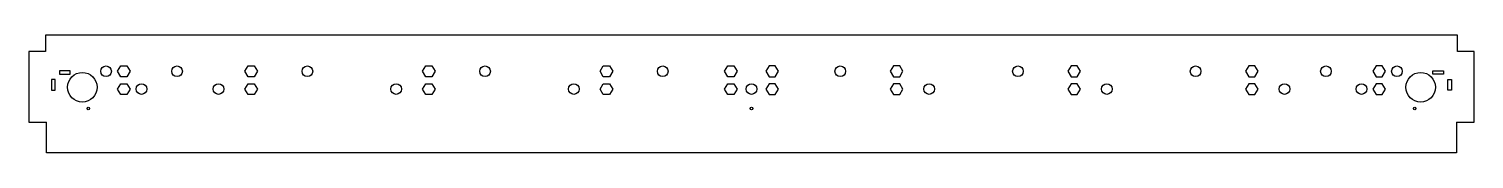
# Model space of a CAD drawing. Header units: millimetres. Extents: x 0 to 1220, y 0 to 99.
import ezdxf

# ---------------------------------------------------------------- set-up
doc = ezdxf.new("R2010")
doc.units = ezdxf.units.MM

msp = doc.modelspace()

# ---------------------------------------------------------------- linework, layer by layer
at = {"color": 7, "linetype": 'Continuous', "lineweight": 25}
for p, q in [((14, 99.5), (14, 85.5)), ((1206.2, 99.5), (14, 99.5)), ((1206.2, 85.5), (1206.2, 99.5)), ((0, 85.5), (0, 26.1)), ((14, 85.5), (0, 85.5)), ((1220.2, 85.5), (1206.2, 85.5)), ((1220.2, 26.1), (1220.2, 85.5)), ((74.8, 68.9), (77.5, 73.4)), ((77.5, 73.4), (82.7, 73.4)), ((82.7, 73.4), (85.4, 68.9)), ((182.3, 68.9), (185, 73.4)), ((185, 73.4), (190.2, 73.4)), ((190.2, 73.4), (192.9, 68.9)), ((332.3, 68.9), (335, 73.4)), ((335, 73.4), (340.2, 73.4)), ((340.2, 73.4), (342.9, 68.9)), ((482.3, 68.9), (485, 73.4)), ((485, 73.4), (490.2, 73.4)), ((490.2, 73.4), (492.9, 68.9)), ((587.3, 68.9), (590, 73.4)), ((590, 73.4), (595.2, 73.4)), ((595.2, 73.4), (597.9, 68.9)), ((625, 73.4), (622.3, 68.9)), ((630.2, 73.4), (625, 73.4)), ((632.9, 68.9), (630.2, 73.4)), ((730, 73.4), (727.3, 68.9)), ((735.2, 73.4), (730, 73.4)), ((737.9, 68.9), (735.2, 73.4)), ((880, 73.4), (877.3, 68.9)), ((885.2, 73.4), (880, 73.4)), ((887.9, 68.9), (885.2, 73.4)), ((1030, 73.4), (1027.3, 68.9)), ((1035.2, 73.4), (1030, 73.4)), ((1037.9, 68.9), (1035.2, 73.4)), ((1137.5, 73.4), (1134.8, 68.9)), ((1142.7, 73.4), (1137.5, 73.4)), ((1145.4, 68.9), (1142.7, 73.4)), ((22.1, 61.9), (19.1, 61.9)), ((19.1, 61.9), (19.1, 52.9)), ((22.1, 52.9), (22.1, 61.9)), ((34.9, 69.4), (25.9, 69.4)), ((25.9, 69.4), (25.9, 66.4)), ((25.9, 66.4), (34.9, 66.4)), ((34.9, 66.4), (34.9, 69.4)), ((77.5, 64.3), (74.8, 68.9)), ((82.7, 64.3), (77.5, 64.3)), ((85.4, 68.9), (82.7, 64.3)), ((185, 64.3), (182.3, 68.9)), ((190.2, 64.3), (185, 64.3)), ((192.9, 68.9), (190.2, 64.3)), ((335, 64.3), (332.3, 68.9)), ((340.2, 64.3), (335, 64.3)), ((342.9, 68.9), (340.2, 64.3)), ((485, 64.3), (482.3, 68.9)), ((490.2, 64.3), (485, 64.3)), ((492.9, 68.9), (490.2, 64.3)), ((590, 64.3), (587.3, 68.9)), ((595.2, 64.3), (590, 64.3)), ((597.9, 68.9), (595.2, 64.3)), ((622.3, 68.9), (625, 64.3)), ((625, 64.3), (630.2, 64.3)), ((630.2, 64.3), (632.9, 68.9)), ((727.3, 68.9), (730, 64.3)), ((730, 64.3), (735.2, 64.3)), ((735.2, 64.3), (737.9, 68.9)), ((877.3, 68.9), (880, 64.3)), ((880, 64.3), (885.2, 64.3)), ((885.2, 64.3), (887.9, 68.9)), ((1027.3, 68.9), (1030, 64.3)), ((1030, 64.3), (1035.2, 64.3)), ((1035.2, 64.3), (1037.9, 68.9)), ((1134.8, 68.9), (1137.5, 64.3)), ((1137.5, 64.3), (1142.7, 64.3)), ((1142.7, 64.3), (1145.4, 68.9)), ((1185.3, 66.4), (1185.3, 69.4)), ((1185.3, 69.4), (1194.3, 69.4)), ((1194.3, 66.4), (1185.3, 66.4)), ((1194.3, 69.4), (1194.3, 66.4)), ((1198.1, 52.9), (1198.1, 61.9)), ((1198.1, 61.9), (1201.1, 61.9)), ((1201.1, 61.9), (1201.1, 52.9)), ((19.1, 52.9), (22.1, 52.9)), ((74.8, 53.9), (77.5, 58.4)), ((77.5, 49.3), (74.8, 53.9)), ((77.5, 58.4), (82.7, 58.4)), ((82.7, 49.3), (77.5, 49.3)), ((82.7, 58.4), (85.4, 53.9)), ((85.4, 53.9), (82.7, 49.3)), ((182.3, 53.9), (185, 58.4)), ((185, 49.3), (182.3, 53.9)), ((185, 58.4), (190.2, 58.4)), ((190.2, 49.3), (185, 49.3)), ((190.2, 58.4), (192.9, 53.9)), ((192.9, 53.9), (190.2, 49.3)), ((332.3, 53.9), (335, 58.4)), ((335, 49.3), (332.3, 53.9)), ((335, 58.4), (340.2, 58.4)), ((340.2, 49.3), (335, 49.3)), ((340.2, 58.4), (342.9, 53.9)), ((342.9, 53.9), (340.2, 49.3)), ((482.3, 53.9), (485, 58.4)), ((485, 49.3), (482.3, 53.9)), ((485, 58.4), (490.2, 58.4)), ((490.2, 49.3), (485, 49.3)), ((490.2, 58.4), (492.9, 53.9)), ((492.9, 53.9), (490.2, 49.3)), ((587.3, 53.9), (590, 58.4)), ((590, 49.3), (587.3, 53.9)), ((590, 58.4), (595.2, 58.4)), ((595.2, 49.3), (590, 49.3)), ((595.2, 58.4), (597.9, 53.9)), ((597.9, 53.9), (595.2, 49.3)), ((625, 58.4), (622.3, 53.9)), ((622.3, 53.9), (625, 49.3)), ((630.2, 58.4), (625, 58.4)), ((625, 49.3), (630.2, 49.3)), ((632.9, 53.9), (630.2, 58.4)), ((630.2, 49.3), (632.9, 53.9)), ((730, 58.4), (727.3, 53.9)), ((727.3, 53.9), (730, 49.3)), ((735.2, 58.4), (730, 58.4)), ((730, 49.3), (735.2, 49.3)), ((737.9, 53.9), (735.2, 58.4)), ((735.2, 49.3), (737.9, 53.9)), ((880, 58.4), (877.3, 53.9)), ((877.3, 53.9), (880, 49.3)), ((885.2, 58.4), (880, 58.4)), ((880, 49.3), (885.2, 49.3)), ((887.9, 53.9), (885.2, 58.4)), ((885.2, 49.3), (887.9, 53.9)), ((1030, 58.4), (1027.3, 53.9)), ((1027.3, 53.9), (1030, 49.3)), ((1035.2, 58.4), (1030, 58.4)), ((1030, 49.3), (1035.2, 49.3)), ((1037.9, 53.9), (1035.2, 58.4)), ((1035.2, 49.3), (1037.9, 53.9)), ((1137.5, 58.4), (1134.8, 53.9)), ((1134.8, 53.9), (1137.5, 49.3)), ((1142.7, 58.4), (1137.5, 58.4)), ((1137.5, 49.3), (1142.7, 49.3)), ((1145.4, 53.9), (1142.7, 58.4)), ((1142.7, 49.3), (1145.4, 53.9)), ((1201.1, 52.9), (1198.1, 52.9)), ((0, 26.1), (14.8, 26.1)), ((14.8, 0), (14.8, 26.1)), ((1205.4, 26.1), (1220.2, 26.1)), ((1205.4, 26.1), (1205.4, 0)), ((1205.4, 0), (14.8, 0))]:
    msp.add_line(p, q, dxfattribs=at)
for centre, radius in [((65.1, 68.9), 4.5), ((125.1, 68.9), 4.5), ((235.1, 68.9), 4.5), ((385.1, 68.9), 4.5), ((535.1, 68.9), 4.5), ((685.1, 68.9), 4.5), ((835.1, 68.9), 4.5), ((985.1, 68.9), 4.5), ((1095.1, 68.9), 4.5), ((1155.1, 68.9), 4.5), ((45.1, 55.4), 12.5), ((1175.1, 55.4), 12.5), ((95.1, 53.9), 4.5), ((160.1, 53.9), 4.5), ((310.1, 53.9), 4.5), ((460.1, 53.9), 4.5), ((610.1, 53.9), 4.5), ((760.1, 53.9), 4.5), ((910.1, 53.9), 4.5), ((1060.1, 53.9), 4.5), ((1125.1, 53.9), 4.5), ((50.1, 37.5), 1), ((610.1, 37.5), 1), ((1170.1, 37.5), 1)]:
    msp.add_circle(centre, radius, dxfattribs=at)

doc.saveas('drawing.dxf')
